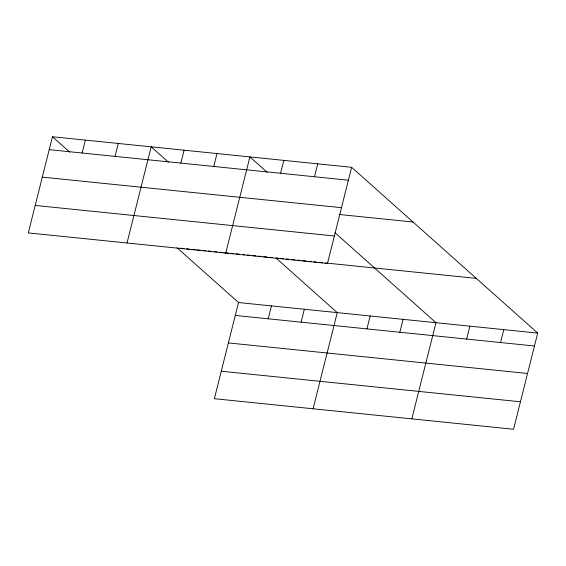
<?xml version="1.0" encoding="UTF-8"?>
<svg xmlns="http://www.w3.org/2000/svg" width="566" height="566" viewBox="0 0 566 566"><rect width="100%" height="100%" fill="white"/><g stroke="black" fill="none" stroke-linecap="round" stroke-linejoin="round"><path stroke-width="0.85" d="M52.454 136.746L28.3 232.909L327.473 263.466L351.627 167.303L52.454 136.746L69.724 152.134M82.12 153.018L85.36 140.106M115.032 156.379L118.273 143.467M127.025 242.991L151.179 146.827L168.449 162.216M180.844 163.1L184.091 150.188M213.757 166.461L216.997 153.556M225.749 253.073L249.903 156.916L267.173 172.297M177.123 247.823L238.527 302.534L214.373 398.697L513.546 429.254L537.7 333.091L351.627 167.303M280.573 173.281L283.814 160.376M268.199 318.807L271.439 305.895M314.477 176.748L317.717 163.836M301.105 322.167L304.345 309.255M313.104 408.779L337.258 312.616L275.854 257.912L278.451 258.174M366.924 328.888L370.164 315.984M399.829 332.249L403.077 319.344M411.829 418.861L435.983 322.705L335.037 232.76M466.646 339.069L469.886 326.165M500.549 342.536L503.797 329.624M49.214 149.657L348.38 180.207M42.309 177.13L341.482 207.68M339.133 214.464L413.031 222.014M35.198 205.437L334.372 235.987M180.589 248.177L184.056 248.531M186.653 248.799L189.249 249.061M191.846 249.33L195.312 249.684M197.046 249.861L200.505 250.214M203.102 250.483L205.706 250.745M208.302 251.014L211.769 251.368M214.365 251.629L216.962 251.898M219.558 252.16L223.025 252.514M224.759 252.691L228.218 253.044M230.815 253.313L233.418 253.575M236.015 253.844L239.482 254.198M242.941 254.551L244.675 254.728M247.271 254.99L250.738 255.344M252.471 255.521L255.931 255.874M258.528 256.143L261.131 256.405M263.728 256.674L267.187 257.028M269.791 257.289L272.387 257.558M280.184 258.351L283.644 258.704M286.24 258.973L288.844 259.235M291.44 259.504L294.9 259.858M297.504 260.119L300.1 260.388M302.697 260.65L306.164 261.004M308.76 261.273L311.357 261.534M313.953 261.803L316.557 262.065M319.153 262.334L322.613 262.688M325.217 262.949L476.296 278.38M238.527 302.534L537.7 333.091M235.286 315.446L534.46 345.996M228.388 342.918L527.554 373.475M221.278 371.225L520.444 401.775"/></g></svg>
